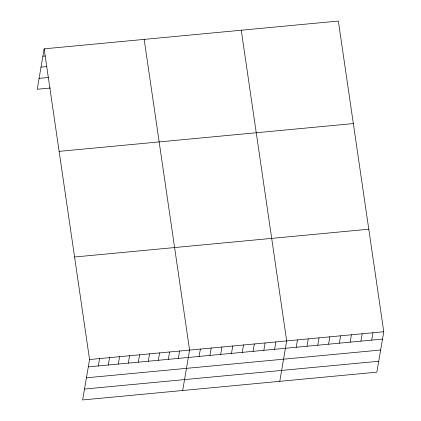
<?xml version="1.0" encoding="UTF-8"?>
<svg xmlns="http://www.w3.org/2000/svg" width="421" height="421" viewBox="0 0 421 421"><rect width="100%" height="100%" fill="white"/><g stroke="black" fill="none" stroke-linecap="round" stroke-linejoin="round"><path stroke-width="0.63" d="M44.137 48.841L89.562 359.534L82.653 399.95L376.863 372.159L383.773 331.743L338.347 21.05L44.137 48.841L37.227 89.257L50.357 88.021M98.309 365.954L99.566 358.587M108.308 365.007L109.571 357.645M118.312 364.065L119.569 356.698M128.316 363.118L129.573 355.756M138.32 362.176L139.577 354.808M148.324 361.229L149.581 353.866M158.322 360.281L159.585 352.919M168.326 359.339L169.584 351.972M178.33 358.392L179.588 351.03M182.682 390.499L189.592 350.083L144.171 39.395M199.122 356.429L200.38 349.067M209.911 355.408L211.168 348.046M220.699 354.393L221.956 347.025M231.487 353.372L232.745 346.009M242.27 352.351L243.533 344.988M253.058 351.335L254.321 343.968M263.846 350.314L265.109 342.952M274.634 349.298L275.892 341.931M279.776 381.326L286.68 340.91L241.259 30.223M296.21 347.257L297.468 339.894M306.998 346.241L308.256 338.873M317.787 345.22L319.044 337.858M328.575 344.199L329.832 336.837M339.363 343.183L340.621 335.816M350.151 342.162L351.409 334.8M360.934 341.142L362.197 333.779M371.722 340.126L372.985 332.758M42.879 56.209L45.379 55.972M41.016 67.113L46.642 66.581M39.095 78.353L48.473 77.464M59.129 151.371L353.335 123.579M74.57 257.005L368.78 229.213M89.562 359.534L383.773 331.743M88.305 366.896L382.51 339.105M86.437 377.805L380.647 350.014M84.516 389.041L378.726 361.25"/></g></svg>
